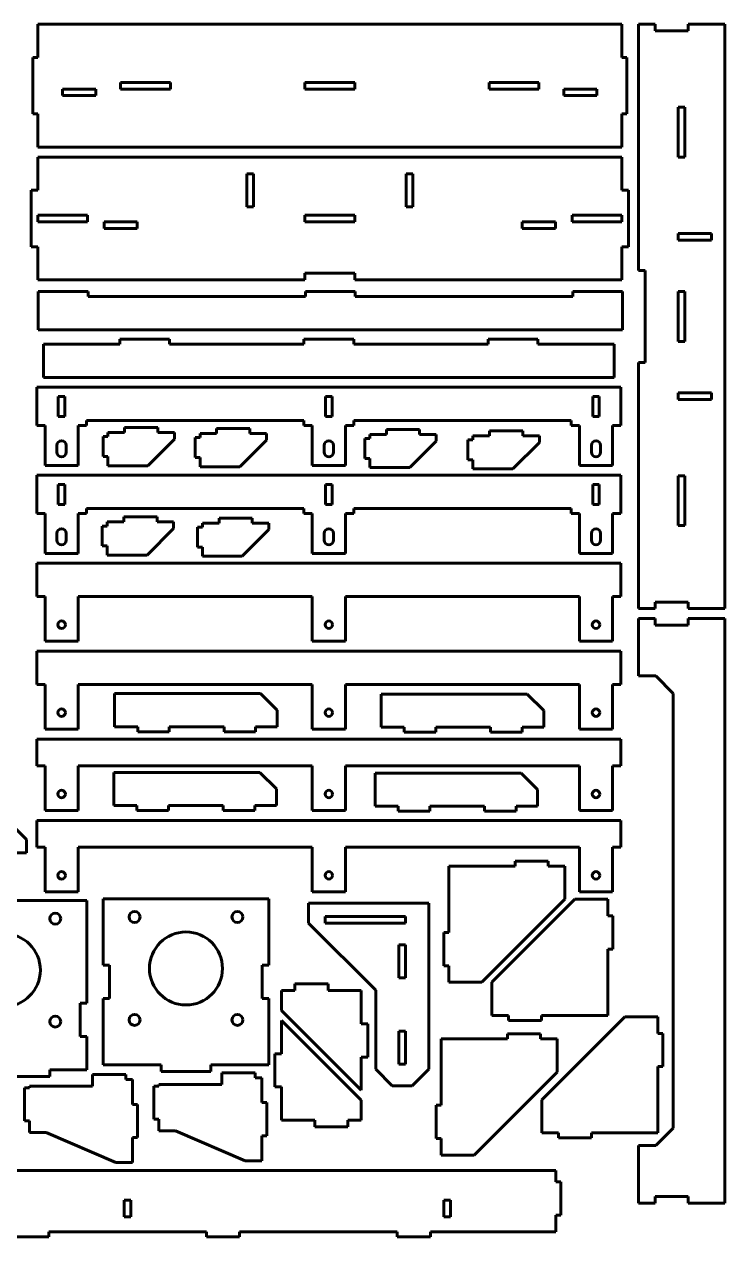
# Model space of a CAD drawing. Header units: millimetres. Extents: x 166 to 743, y 0 to 365.
# Drawn here: x 531.9 to 743, y -0.3 to 364.8 of the extents above; entities that cross this region are included whole.
import ezdxf

# ---------------------------------------------------------------- set-up
doc = ezdxf.new("R2010")
doc.units = ezdxf.units.MM
for name, color, linetype in [('BOTTOM__PLATE', 7, 'Continuous'), ('BOTTOM_CORNER_SU', 7, 'Continuous'), ('BOTTOM_JOINT_SUP', 7, 'Continuous'), ('Default', 7, 'Continuous'), ('FRONT_SUPPORT_PL', 7, 'Continuous'), ('LEG', 7, 'Continuous'), ('LEG_JOINT_FRONT_', 7, 'Continuous'), ('LEG_JOINT_PLATE', 7, 'Continuous'), ('LEG_SUPPORT', 7, 'Continuous'), ('MAIN_SUPPORT', 7, 'Continuous'), ('MOTOR_CLAMP', 7, 'Continuous'), ('SUPPORT', 7, 'Continuous'), ('TOP_CORNER_SUPPO', 7, 'Continuous'), ('TOP_PLATE_', 7, 'Continuous'), ('TOP_SUPPORT_PLAT', 7, 'Continuous'), ('Z_HOLDING_PLATE', 7, 'Continuous'), ('Z_HOLDING_TOP_PL', 7, 'Continuous'), ('Z_MIDLDE_PLATE', 7, 'Continuous')]:
    doc.layers.add(name, color=color, linetype=linetype)

# ---------------------------------------------------------------- blocks, each defined once
blk = doc.blocks.new('SE2')
at = {"layer": 'LEG_JOINT_PLATE', "color": 7, "linetype": 'Continuous', "lineweight": 60}
for p, q in [((716.99, 364.84), (721.99, 364.84)), ((716.99, 290.66), (716.99, 364.84)), ((721.99, 362.84), (721.99, 364.84)), ((731.99, 362.84), (721.99, 362.84)), ((731.99, 364.84), (742.99, 364.84)), ((731.99, 362.84), (731.99, 364.84)), ((742.99, 364.84), (742.99, 188.84)), ((728.99, 324.84), (728.99, 339.84)), ((728.99, 339.84), (730.99, 339.84)), ((730.99, 339.84), (730.99, 324.84)), ((730.99, 324.84), (728.99, 324.84)), ((738.99, 301.84), (728.99, 301.84)), ((728.99, 301.84), (728.99, 299.84)), ((728.99, 299.84), (738.99, 299.84)), ((738.99, 299.84), (738.99, 301.84)), ((718.99, 290.66), (716.99, 290.66)), ((718.99, 263.02), (718.99, 290.66)), ((728.99, 269.34), (728.99, 284.34)), ((730.99, 284.34), (728.99, 284.34)), ((730.99, 269.34), (730.99, 284.34)), ((728.99, 269.34), (730.99, 269.34)), ((716.99, 188.84), (716.99, 263.02)), ((716.99, 263.02), (718.99, 263.02)), ((738.99, 253.84), (728.99, 253.84)), ((728.99, 253.84), (728.99, 251.84)), ((738.99, 251.84), (738.99, 253.84)), ((728.99, 251.84), (738.99, 251.84)), ((728.99, 213.84), (728.99, 228.84)), ((730.99, 228.84), (728.99, 228.84)), ((730.99, 213.84), (730.99, 228.84)), ((728.99, 213.84), (730.99, 213.84)), ((721.99, 190.84), (721.99, 188.84)), ((721.99, 190.84), (731.99, 190.84)), ((731.99, 190.84), (731.99, 188.84)), ((721.99, 188.84), (716.99, 188.84)), ((742.99, 188.84), (731.99, 188.84))]:
    blk.add_line(p, q, dxfattribs=at)
blk = doc.blocks.new('SE3')
at = {"layer": 'LEG_SUPPORT', "color": 7, "linetype": 'Continuous', "lineweight": 60}
for p, q in [((558.89, 129.53), (558.89, 139.53)), ((558.89, 139.53), (602.89, 139.53)), ((607.89, 134.53), (602.89, 139.53)), ((607.89, 134.53), (607.89, 129.53)), ((565.89, 129.53), (558.89, 129.53)), ((565.89, 128.03), (565.89, 129.53)), ((575.39, 128.03), (565.89, 128.03)), ((591.89, 129.53), (575.39, 129.53)), ((575.39, 129.53), (575.39, 128.03)), ((591.89, 128.03), (591.89, 129.53)), ((601.39, 128.03), (591.89, 128.03)), ((607.89, 129.53), (601.39, 129.53)), ((601.39, 129.53), (601.39, 128.03))]:
    blk.add_line(p, q, dxfattribs=at)
blk = doc.blocks.new('SE7')
at = {"layer": 'TOP_CORNER_SUPPO', "color": 7, "linetype": 'Continuous', "lineweight": 60}
for p, q in [((609.46, 67.81), (609.46, 73.81)), ((613.46, 73.81), (609.46, 73.81)), ((613.46, 75.81), (613.46, 73.81)), ((623.46, 75.81), (613.46, 75.81)), ((623.46, 73.81), (623.46, 75.81)), ((633.46, 73.81), (623.46, 73.81)), ((633.46, 63.81), (633.46, 73.81)), ((609.46, 67.81), (633.46, 43.81)), ((633.46, 63.81), (635.46, 63.81)), ((635.46, 63.81), (635.46, 53.81)), ((633.46, 43.81), (633.46, 53.81)), ((635.46, 53.81), (633.46, 53.81))]:
    blk.add_line(p, q, dxfattribs=at)
blk = doc.blocks.new('SE8')
at = {"layer": 'TOP_CORNER_SUPPO', "color": 7, "linetype": 'Continuous', "lineweight": 60}
for p, q in [((609.46, 64.81), (609.46, 54.81)), ((633.46, 40.81), (609.46, 64.81)), ((607.46, 44.81), (607.46, 54.81)), ((607.46, 54.81), (609.46, 54.81)), ((609.46, 44.81), (607.46, 44.81)), ((609.46, 44.81), (609.46, 34.81)), ((633.46, 40.81), (633.46, 34.81)), ((609.46, 34.81), (619.46, 34.81)), ((619.46, 34.81), (619.46, 32.81)), ((629.46, 34.81), (633.46, 34.81)), ((629.46, 32.81), (629.46, 34.81)), ((619.46, 32.81), (629.46, 32.81))]:
    blk.add_line(p, q, dxfattribs=at)
blk = doc.blocks.new('SE13')
at = {"layer": 'MOTOR_CLAMP', "color": 7, "linetype": 'Continuous', "lineweight": 60}
for p, q in [((555.67, 101.48), (605.67, 101.48)), ((555.67, 81.48), (555.67, 101.48)), ((605.67, 101.48), (605.67, 81.48)), ((557.67, 81.48), (555.67, 81.48)), ((557.67, 71.48), (557.67, 81.48)), ((605.67, 81.48), (603.67, 81.48)), ((603.67, 71.48), (603.67, 81.48)), ((555.67, 51.48), (555.67, 71.48)), ((557.67, 71.48), (555.67, 71.48)), ((605.67, 71.48), (603.67, 71.48)), ((605.67, 71.48), (605.67, 51.48)), ((573.17, 51.48), (555.67, 51.48)), ((573.17, 49.48), (573.17, 51.48)), ((605.67, 51.48), (588.17, 51.48)), ((588.17, 49.48), (588.17, 51.48)), ((588.17, 49.48), (573.17, 49.48))]:
    blk.add_line(p, q, dxfattribs=at)
for centre, radius in [((565.17, 95.98), 1.65), ((596.17, 95.98), 1.65), ((580.67, 80.48), 11), ((565.17, 64.98), 1.65), ((596.17, 64.98), 1.65)]:
    blk.add_circle(centre, radius, dxfattribs=at)
blk = doc.blocks.new('SE18')
at = {"layer": 'TOP_CORNER_SUPPO', "color": 7, "linetype": 'Continuous', "lineweight": 60}
for p, q in [((657.51, 59.28), (657.51, 39.28)), ((677.51, 59.28), (657.51, 59.28)), ((677.51, 60.78), (677.51, 59.28)), ((677.51, 60.78), (687.51, 60.78)), ((687.51, 60.78), (687.51, 59.28)), ((692.51, 59.28), (687.51, 59.28)), ((692.51, 49.28), (692.51, 59.28)), ((692.51, 49.28), (667.51, 24.28)), ((656.01, 39.28), (657.51, 39.28)), ((656.01, 29.28), (656.01, 39.28)), ((656.01, 29.28), (657.51, 29.28)), ((657.51, 29.28), (657.51, 24.28)), ((657.51, 24.28), (667.51, 24.28))]:
    blk.add_line(p, q, dxfattribs=at)
blk = doc.blocks.new('SE19')
at = {"layer": 'TOP_CORNER_SUPPO', "color": 7, "linetype": 'Continuous', "lineweight": 60}
for p, q in [((687.87, 40.93), (712.87, 65.93)), ((722.87, 65.93), (712.87, 65.93)), ((722.87, 60.93), (722.87, 65.93)), ((724.37, 60.93), (722.87, 60.93)), ((724.37, 60.93), (724.37, 50.93)), ((722.87, 30.93), (722.87, 50.93)), ((724.37, 50.93), (722.87, 50.93)), ((687.87, 40.93), (687.87, 30.93)), ((687.87, 30.93), (692.87, 30.93)), ((692.87, 29.43), (692.87, 30.93)), ((702.87, 29.43), (692.87, 29.43)), ((702.87, 30.93), (722.87, 30.93)), ((702.87, 29.43), (702.87, 30.93))]:
    blk.add_line(p, q, dxfattribs=at)
blk = doc.blocks.new('SE20')
at = {"layer": 'TOP_PLATE_', "color": 7, "linetype": 'Continuous', "lineweight": 60}
for p, q in [((535.99, 324.84), (711.99, 324.84)), ((535.99, 324.84), (535.99, 314.84)), ((711.99, 324.84), (711.99, 314.84)), ((598.99, 319.84), (598.99, 309.84)), ((600.99, 319.84), (598.99, 319.84)), ((600.99, 309.84), (600.99, 319.84)), ((646.99, 319.84), (646.99, 309.84)), ((648.99, 319.84), (646.99, 319.84)), ((648.99, 309.84), (648.99, 319.84)), ((533.99, 297.84), (533.99, 314.84)), ((535.99, 314.84), (533.99, 314.84)), ((713.99, 314.84), (711.99, 314.84)), ((713.99, 314.84), (713.99, 297.84)), ((550.99, 307.34), (535.99, 307.34)), ((535.99, 305.34), (535.99, 307.34)), ((550.99, 305.34), (550.99, 307.34)), ((598.99, 309.84), (600.99, 309.84)), ((616.49, 307.34), (616.49, 305.34)), ((631.49, 307.34), (616.49, 307.34)), ((631.49, 307.34), (631.49, 305.34)), ((646.99, 309.84), (648.99, 309.84)), ((711.99, 307.34), (696.99, 307.34)), ((696.99, 307.34), (696.99, 305.34)), ((711.99, 307.34), (711.99, 305.34)), ((550.99, 305.34), (535.99, 305.34)), ((555.99, 305.34), (555.99, 303.34)), ((555.99, 305.34), (565.99, 305.34)), ((555.99, 303.34), (565.99, 303.34)), ((565.99, 303.34), (565.99, 305.34)), ((631.49, 305.34), (616.49, 305.34)), ((681.99, 303.34), (681.99, 305.34)), ((691.99, 305.34), (681.99, 305.34)), ((691.99, 303.34), (681.99, 303.34)), ((691.99, 305.34), (691.99, 303.34)), ((711.99, 305.34), (696.99, 305.34)), ((533.99, 297.84), (535.99, 297.84)), ((535.99, 297.84), (535.99, 287.84)), ((711.99, 297.84), (711.99, 287.84)), ((711.99, 297.84), (713.99, 297.84)), ((616.49, 289.84), (616.49, 287.84)), ((631.49, 289.84), (616.49, 289.84)), ((631.49, 287.84), (631.49, 289.84)), ((616.49, 287.84), (535.99, 287.84)), ((711.99, 287.84), (631.49, 287.84))]:
    blk.add_line(p, q, dxfattribs=at)
blk = doc.blocks.new('SE21')
at = {"layer": 'TOP_SUPPORT_PLAT', "color": 7, "linetype": 'Continuous', "lineweight": 60}
for p, q in [((536.17, 272.84), (536.17, 284.34)), ((536.17, 284.34), (551.17, 284.34)), ((551.17, 284.34), (551.17, 282.84)), ((551.17, 282.84), (616.67, 282.84)), ((616.67, 284.34), (616.67, 282.84)), ((616.67, 284.34), (631.67, 284.34)), ((631.67, 284.34), (631.67, 282.84)), ((631.67, 282.84), (697.17, 282.84)), ((712.17, 284.34), (697.17, 284.34)), ((697.17, 284.34), (697.17, 282.84)), ((712.17, 284.34), (712.17, 272.84)), ((712.17, 272.84), (536.17, 272.84))]:
    blk.add_line(p, q, dxfattribs=at)
blk = doc.blocks.new('SE22')
at = {"layer": 'Z_HOLDING_PLATE', "color": 7, "linetype": 'Continuous', "lineweight": 60}
for p, q in [((535.7, 244), (535.7, 255.5)), ((535.7, 255.5), (711.7, 255.5)), ((542.2, 246.75), (542.2, 252.75)), ((542.2, 252.75), (544.2, 252.75)), ((544.2, 252.75), (544.2, 246.75)), ((624.7, 252.75), (622.7, 252.75)), ((622.7, 252.75), (622.7, 246.75)), ((624.7, 246.75), (624.7, 252.75)), ((705.2, 252.75), (703.2, 252.75)), ((703.2, 252.75), (703.2, 246.75)), ((705.2, 246.75), (705.2, 252.75)), ((711.7, 255.5), (711.7, 244)), ((544.2, 246.75), (542.2, 246.75)), ((550.7, 244), (550.7, 245.5)), ((616.2, 245.5), (550.7, 245.5)), ((616.2, 244), (616.2, 245.5)), ((622.7, 246.75), (624.7, 246.75)), ((696.7, 245.5), (631.2, 245.5)), ((631.2, 244), (631.2, 245.5)), ((696.7, 244), (696.7, 245.5)), ((703.2, 246.75), (705.2, 246.75)), ((535.7, 244), (538.2, 244)), ((538.2, 244), (538.2, 232)), ((548.2, 244), (550.7, 244)), ((548.2, 232), (548.2, 244)), ((618.7, 244), (616.2, 244)), ((618.7, 244), (618.7, 232)), ((631.2, 244), (628.7, 244)), ((628.7, 232), (628.7, 244)), ((699.2, 244), (696.7, 244)), ((699.2, 244), (699.2, 232)), ((711.7, 244), (709.2, 244)), ((709.2, 232), (709.2, 244)), ((541.8, 238), (541.8, 236)), ((544.6, 236), (544.6, 238)), ((622.3, 238), (622.3, 236)), ((625.1, 236), (625.1, 238)), ((702.8, 238), (702.8, 236)), ((705.6, 236), (705.6, 238)), ((538.2, 232), (548.2, 232)), ((618.7, 232), (628.7, 232)), ((699.2, 232), (709.2, 232))]:
    blk.add_line(p, q, dxfattribs=at)
for centre, start, end in [((543.2, 238), 0, 180), ((623.7, 238), 0, 180), ((704.2, 238), 0, 180), ((543.2, 236), 180, 0), ((623.7, 236), 180, 0), ((704.2, 236), 180, 0)]:
    blk.add_arc(centre, 1.4, start, end, dxfattribs=at)
blk = doc.blocks.new('SE23')
at = {"layer": 'Z_HOLDING_PLATE', "color": 7, "linetype": 'Continuous', "lineweight": 60}
for p, q in [((535.7, 217.5), (535.7, 229)), ((535.7, 229), (711.7, 229)), ((711.7, 229), (711.7, 217.5)), ((542.2, 220.25), (542.2, 226.25)), ((542.2, 226.25), (544.2, 226.25)), ((544.2, 226.25), (544.2, 220.25)), ((624.7, 226.25), (622.7, 226.25)), ((622.7, 226.25), (622.7, 220.25)), ((624.7, 220.25), (624.7, 226.25)), ((705.2, 226.25), (703.2, 226.25)), ((703.2, 226.25), (703.2, 220.25)), ((705.2, 220.25), (705.2, 226.25)), ((544.2, 220.25), (542.2, 220.25)), ((622.7, 220.25), (624.7, 220.25)), ((703.2, 220.25), (705.2, 220.25)), ((535.7, 217.5), (538.2, 217.5)), ((538.2, 217.5), (538.2, 205.5)), ((548.2, 217.5), (550.7, 217.5)), ((548.2, 205.5), (548.2, 217.5)), ((550.7, 217.5), (550.7, 219)), ((616.2, 219), (550.7, 219)), ((616.2, 217.5), (616.2, 219)), ((618.7, 217.5), (616.2, 217.5)), ((618.7, 217.5), (618.7, 205.5)), ((631.2, 217.5), (628.7, 217.5)), ((628.7, 205.5), (628.7, 217.5)), ((696.7, 219), (631.2, 219)), ((631.2, 217.5), (631.2, 219)), ((696.7, 217.5), (696.7, 219)), ((699.2, 217.5), (696.7, 217.5)), ((699.2, 217.5), (699.2, 205.5)), ((711.7, 217.5), (709.2, 217.5)), ((709.2, 205.5), (709.2, 217.5)), ((541.8, 211.5), (541.8, 209.5)), ((544.6, 209.5), (544.6, 211.5)), ((622.3, 211.5), (622.3, 209.5)), ((625.1, 209.5), (625.1, 211.5)), ((702.8, 211.5), (702.8, 209.5)), ((705.6, 209.5), (705.6, 211.5)), ((538.2, 205.5), (548.2, 205.5)), ((618.7, 205.5), (628.7, 205.5)), ((699.2, 205.5), (709.2, 205.5))]:
    blk.add_line(p, q, dxfattribs=at)
for centre, start, end in [((543.2, 211.5), 0, 180), ((623.7, 211.5), 0, 180), ((704.2, 211.5), 0, 180), ((543.2, 209.5), 180, 0), ((623.7, 209.5), 180, 0), ((704.2, 209.5), 180, 0)]:
    blk.add_arc(centre, 1.4, start, end, dxfattribs=at)
blk = doc.blocks.new('SE24')
at = {"layer": 'Z_MIDLDE_PLATE', "color": 7, "linetype": 'Continuous', "lineweight": 60}
for p, q in [((535.7, 141.52), (535.7, 149.52)), ((535.7, 149.52), (711.7, 149.52)), ((711.7, 149.52), (711.7, 141.52)), ((538.2, 141.52), (535.7, 141.52)), ((538.2, 128.02), (538.2, 141.52)), ((548.2, 141.52), (548.2, 128.02)), ((618.7, 141.52), (548.2, 141.52)), ((618.7, 141.52), (618.7, 128.02)), ((628.7, 128.02), (628.7, 141.52)), ((699.2, 141.52), (628.7, 141.52)), ((699.2, 141.52), (699.2, 128.02)), ((711.7, 141.52), (709.2, 141.52)), ((709.2, 128.02), (709.2, 141.52)), ((548.2, 128.02), (538.2, 128.02)), ((618.7, 128.02), (628.7, 128.02)), ((699.2, 128.02), (709.2, 128.02))]:
    blk.add_line(p, q, dxfattribs=at)
for centre, radius in [((543.2, 133.02), 1.13), ((623.7, 133.02), 1.12), ((704.2, 133.02), 1.13)]:
    blk.add_circle(centre, radius, dxfattribs=at)
blk = doc.blocks.new('SE25')
at = {"layer": 'Z_MIDLDE_PLATE', "color": 7, "linetype": 'Continuous', "lineweight": 60}
for p, q in [((535.7, 117.02), (535.7, 125.02)), ((535.7, 125.02), (711.7, 125.02)), ((711.7, 125.02), (711.7, 117.02)), ((538.2, 117.02), (535.7, 117.02)), ((538.2, 103.52), (538.2, 117.02)), ((548.2, 117.02), (548.2, 103.52)), ((618.7, 117.02), (548.2, 117.02)), ((618.7, 117.02), (618.7, 103.52)), ((628.7, 103.52), (628.7, 117.02)), ((699.2, 117.02), (628.7, 117.02)), ((699.2, 117.02), (699.2, 103.52)), ((711.7, 117.02), (709.2, 117.02)), ((709.2, 103.52), (709.2, 117.02)), ((548.2, 103.52), (538.2, 103.52)), ((618.7, 103.52), (628.7, 103.52)), ((699.2, 103.52), (709.2, 103.52))]:
    blk.add_line(p, q, dxfattribs=at)
for centre, radius in [((543.2, 108.52), 1.13), ((623.7, 108.52), 1.12), ((704.2, 108.52), 1.13)]:
    blk.add_circle(centre, radius, dxfattribs=at)
blk = doc.blocks.new('SE27')
at = {"layer": 'LEG', "color": 7, "linetype": 'Continuous', "lineweight": 60}
for p, q in [((617.6, 100.13), (653.83, 100.13)), ((617.6, 100.13), (617.6, 94.13)), ((653.83, 100.13), (653.83, 50.13)), ((622.57, 96.13), (646.83, 96.13)), ((622.57, 94.13), (622.57, 96.13)), ((646.83, 94.13), (646.83, 96.13)), ((617.6, 94.13), (637.83, 73.9)), ((622.57, 94.13), (646.83, 94.13)), ((644.83, 77.63), (644.83, 87.63)), ((646.83, 87.63), (644.83, 87.63)), ((646.83, 77.63), (646.83, 87.63)), ((644.83, 77.63), (646.83, 77.63)), ((637.83, 50.13), (637.83, 73.9)), ((646.83, 61.63), (644.83, 61.63)), ((644.83, 51.63), (644.83, 61.63)), ((646.83, 51.63), (646.83, 61.63)), ((644.83, 51.63), (646.83, 51.63)), ((637.83, 50.13), (642.83, 45.13)), ((648.83, 45.13), (653.83, 50.13)), ((648.83, 45.13), (642.83, 45.13))]:
    blk.add_line(p, q, dxfattribs=at)
blk = doc.blocks.new('SE28')
at = {"layer": 'BOTTOM__PLATE', "color": 7, "linetype": 'Continuous', "lineweight": 60}
for p, q in [((535.99, 364.84), (711.99, 364.84)), ((535.99, 364.84), (535.99, 354.84)), ((711.99, 364.84), (711.99, 354.84)), ((534.49, 337.84), (534.49, 354.84)), ((535.99, 354.84), (534.49, 354.84)), ((713.49, 354.84), (711.99, 354.84)), ((713.49, 354.84), (713.49, 337.84)), ((575.99, 347.34), (560.99, 347.34)), ((560.99, 345.34), (560.99, 347.34)), ((575.99, 345.34), (575.99, 347.34)), ((616.49, 347.34), (616.49, 345.34)), ((631.49, 347.34), (616.49, 347.34)), ((631.49, 347.34), (631.49, 345.34)), ((686.99, 347.34), (671.99, 347.34)), ((671.99, 347.34), (671.99, 345.34)), ((686.99, 347.34), (686.99, 345.34)), ((543.49, 345.34), (543.49, 343.34)), ((543.49, 345.34), (553.49, 345.34)), ((543.49, 343.34), (553.49, 343.34)), ((553.49, 343.34), (553.49, 345.34)), ((575.99, 345.34), (560.99, 345.34)), ((631.49, 345.34), (616.49, 345.34)), ((686.99, 345.34), (671.99, 345.34)), ((694.49, 343.34), (694.49, 345.34)), ((704.49, 345.34), (694.49, 345.34)), ((704.49, 343.34), (694.49, 343.34)), ((704.49, 345.34), (704.49, 343.34)), ((534.49, 337.84), (535.99, 337.84)), ((535.99, 337.84), (535.99, 327.84)), ((711.99, 337.84), (711.99, 327.84)), ((711.99, 337.84), (713.49, 337.84)), ((711.99, 327.84), (535.99, 327.84))]:
    blk.add_line(p, q, dxfattribs=at)
blk = doc.blocks.new('SE31')
at = {"layer": 'BOTTOM_CORNER_SU', "color": 7, "linetype": 'Continuous', "lineweight": 60}
for p, q in [((552.53, 48.55), (552.53, 45.05)), ((552.53, 48.55), (562.53, 48.55)), ((562.53, 47.05), (562.53, 48.55)), ((532.03, 44.55), (533.53, 44.55)), ((532.03, 34.55), (532.03, 44.55)), ((533.53, 45.05), (533.53, 44.55)), ((533.53, 45.05), (552.53, 45.05)), ((562.53, 47.05), (564.53, 47.05)), ((564.53, 39.55), (564.53, 47.05)), ((566.03, 39.55), (564.53, 39.55)), ((566.03, 39.55), (566.03, 29.55)), ((532.03, 34.55), (533.53, 34.55)), ((533.53, 34.55), (533.53, 31.05)), ((533.53, 31.05), (538.53, 31.05)), ((559.53, 22.05), (538.53, 31.05)), ((566.03, 29.55), (564.53, 29.55)), ((564.53, 22.05), (564.53, 29.55)), ((559.53, 22.05), (564.53, 22.05))]:
    blk.add_line(p, q, dxfattribs=at)
blk = doc.blocks.new('SE34')
at = {"layer": 'Z_HOLDING_TOP_PL', "color": 7, "linetype": 'Continuous', "lineweight": 60}
for p, q in [((535.7, 192.5), (535.7, 202.5)), ((535.7, 202.5), (711.7, 202.5)), ((711.7, 202.5), (711.7, 192.5)), ((538.2, 192.5), (535.7, 192.5)), ((538.2, 192.5), (538.2, 179.01)), ((618.7, 192.5), (548.2, 192.5)), ((548.2, 179.01), (548.2, 192.5)), ((618.7, 192.5), (618.7, 179.01)), ((699.2, 192.5), (628.7, 192.5)), ((628.7, 179.01), (628.7, 192.5)), ((699.2, 192.5), (699.2, 179.01)), ((711.7, 192.5), (709.2, 192.5)), ((709.2, 179.01), (709.2, 192.5)), ((538.2, 179.01), (548.2, 179.01)), ((618.7, 179.01), (628.7, 179.01)), ((699.2, 179.01), (709.2, 179.01))]:
    blk.add_line(p, q, dxfattribs=at)
for centre, radius in [((543.2, 184.01), 1.13), ((623.7, 184.01), 1.12), ((704.2, 184.01), 1.13)]:
    blk.add_circle(centre, radius, dxfattribs=at)
blk = doc.blocks.new('SE35')
at = {"layer": 'Z_HOLDING_TOP_PL', "color": 7, "linetype": 'Continuous', "lineweight": 60}
for p, q in [((535.7, 166.01), (535.7, 176.01)), ((535.7, 176.01), (711.7, 176.01)), ((711.7, 176.01), (711.7, 166.01)), ((538.2, 166.01), (535.7, 166.01)), ((538.2, 166.01), (538.2, 152.52)), ((618.7, 166.01), (548.2, 166.01)), ((548.2, 152.52), (548.2, 166.01)), ((618.7, 166.01), (618.7, 152.52)), ((699.2, 166.01), (628.7, 166.01)), ((628.7, 152.52), (628.7, 166.01)), ((699.2, 166.01), (699.2, 152.52)), ((711.7, 166.01), (709.2, 166.01)), ((709.2, 152.52), (709.2, 166.01)), ((538.2, 152.52), (548.2, 152.52)), ((618.7, 152.52), (628.7, 152.52)), ((699.2, 152.52), (709.2, 152.52))]:
    blk.add_line(p, q, dxfattribs=at)
for centre, radius in [((543.2, 157.52), 1.13), ((623.7, 157.52), 1.12), ((704.2, 157.52), 1.13)]:
    blk.add_circle(centre, radius, dxfattribs=at)
blk = doc.blocks.new('SE36')
at = {"layer": 'LEG_JOINT_FRONT_', "color": 7, "linetype": 'Continuous', "lineweight": 60}
for p, q in [((716.99, 185.84), (721.99, 185.84)), ((716.99, 168.56), (716.99, 185.84)), ((721.99, 183.84), (721.99, 185.84)), ((731.99, 183.84), (721.99, 183.84)), ((731.99, 185.84), (742.99, 185.84)), ((731.99, 185.84), (731.99, 183.84)), ((742.99, 185.84), (742.99, 9.84)), ((716.99, 168.56), (722.19, 168.56)), ((722.19, 168.56), (727.49, 163.27)), ((727.49, 163.27), (727.49, 32.41)), ((727.49, 32.41), (722.19, 27.12)), ((716.99, 9.84), (716.99, 27.12)), ((722.19, 27.12), (716.99, 27.12)), ((721.99, 11.84), (731.99, 11.84)), ((721.99, 9.84), (721.99, 11.84)), ((731.99, 11.84), (731.99, 9.84)), ((721.99, 9.84), (716.99, 9.84)), ((742.99, 9.84), (731.99, 9.84))]:
    blk.add_line(p, q, dxfattribs=at)
blk = doc.blocks.new('SE38')
at = {"layer": 'MAIN_SUPPORT', "color": 7, "linetype": 'Continuous', "lineweight": 60}
for p, q in [((434.09, 19.68), (692.09, 19.68)), ((434.09, 16.18), (434.09, 19.68)), ((692.09, 19.68), (692.09, 16.18)), ((432.59, 16.18), (434.09, 16.18)), ((432.59, 6.18), (432.59, 16.18)), ((693.59, 16.18), (692.09, 16.18)), ((693.59, 16.18), (693.59, 6.18)), ((465.84, 10.68), (465.84, 5.68)), ((465.84, 10.68), (467.84, 10.68)), ((467.84, 10.68), (467.84, 5.68)), ((562.09, 10.68), (562.09, 5.68)), ((564.09, 10.68), (562.09, 10.68)), ((564.09, 10.68), (564.09, 5.68)), ((658.34, 10.68), (658.34, 5.68)), ((660.34, 10.68), (658.34, 10.68)), ((660.34, 10.68), (660.34, 5.68)), ((432.59, 6.18), (434.09, 6.18)), ((434.09, 1.18), (434.09, 6.18)), ((465.84, 5.68), (467.84, 5.68)), ((562.09, 5.68), (564.09, 5.68)), ((658.34, 5.68), (660.34, 5.68)), ((692.09, 6.18), (692.09, 1.18)), ((693.59, 6.18), (692.09, 6.18)), ((471.84, 1.18), (434.09, 1.18)), ((471.84, -0.32), (471.84, 1.18)), ((529.34, 1.18), (481.84, 1.18)), ((481.84, -0.32), (481.84, 1.18)), ((529.34, -0.32), (529.34, 1.18)), ((586.84, 1.18), (539.34, 1.18)), ((539.34, -0.32), (539.34, 1.18)), ((586.84, -0.32), (586.84, 1.18)), ((644.34, 1.18), (596.84, 1.18)), ((596.84, -0.32), (596.84, 1.18)), ((644.34, -0.32), (644.34, 1.18)), ((692.09, 1.18), (654.34, 1.18)), ((654.34, -0.32), (654.34, 1.18)), ((481.84, -0.32), (471.84, -0.32)), ((539.34, -0.32), (529.34, -0.32)), ((596.84, -0.32), (586.84, -0.32)), ((654.34, -0.32), (644.34, -0.32))]:
    blk.add_line(p, q, dxfattribs=at)
blk = doc.blocks.new('SE39')
at = {"layer": 'FRONT_SUPPORT_PL', "color": 7, "linetype": 'Continuous', "lineweight": 60}
for p, q in [((560.7, 268.5), (537.7, 268.5)), ((537.7, 268.5), (537.7, 258.5)), ((560.7, 270), (575.7, 270)), ((560.7, 268.5), (560.7, 270)), ((575.7, 270), (575.7, 268.5)), ((575.7, 268.5), (616.2, 268.5)), ((616.2, 270), (616.2, 268.5)), ((616.2, 270), (631.2, 270)), ((631.2, 270), (631.2, 268.5)), ((631.2, 268.5), (671.7, 268.5)), ((671.7, 270), (671.7, 268.5)), ((686.7, 270), (671.7, 270)), ((686.7, 270), (686.7, 268.5)), ((686.7, 268.5), (709.7, 268.5)), ((709.7, 258.5), (709.7, 268.5)), ((709.7, 258.5), (537.7, 258.5))]:
    blk.add_line(p, q, dxfattribs=at)
blk = doc.blocks.new('SE40')
at = {"layer": 'MOTOR_CLAMP', "color": 7, "linetype": 'Continuous', "lineweight": 60}
for p, q in [((500.79, 100.98), (550.79, 100.98)), ((500.79, 69.98), (500.79, 100.98)), ((550.79, 100.98), (550.79, 69.98)), ((500.79, 69.98), (502.79, 69.98)), ((502.79, 59.98), (502.79, 69.98)), ((548.79, 59.98), (548.79, 69.98)), ((548.79, 69.98), (550.79, 69.98)), ((500.79, 49.98), (500.79, 59.98)), ((500.79, 59.98), (502.79, 59.98)), ((548.79, 59.98), (550.79, 59.98)), ((550.79, 59.98), (550.79, 49.98)), ((511.96, 49.98), (500.79, 49.98)), ((511.96, 47.98), (511.96, 49.98)), ((539.61, 47.98), (511.96, 47.98)), ((550.79, 49.98), (539.61, 49.98)), ((539.61, 49.98), (539.61, 47.98))]:
    blk.add_line(p, q, dxfattribs=at)
for centre, radius in [((510.29, 95.48), 1.65), ((541.29, 95.48), 1.65), ((525.79, 79.98), 11), ((510.29, 64.48), 1.65), ((541.29, 64.48), 1.65)]:
    blk.add_circle(centre, radius, dxfattribs=at)
blk = doc.blocks.new('SE46')
at = {"layer": 'BOTTOM_JOINT_SUP', "color": 7, "linetype": 'Continuous', "lineweight": 60}
for p, q in [((518.6, 129.29), (522.6, 129.29)), ((518.6, 124.79), (518.6, 129.29)), ((532.6, 119.29), (522.6, 129.29)), ((517.1, 124.79), (518.6, 124.79)), ((517.1, 119.79), (517.1, 124.79)), ((517.1, 119.79), (518.6, 119.79)), ((518.6, 115.29), (518.6, 119.79)), ((532.6, 119.29), (532.6, 115.29)), ((523.1, 115.29), (518.6, 115.29)), ((523.1, 113.79), (523.1, 115.29)), ((528.1, 113.79), (523.1, 113.79)), ((532.6, 115.29), (528.1, 115.29)), ((528.1, 113.79), (528.1, 115.29))]:
    blk.add_line(p, q, dxfattribs=at)
blk = doc.blocks.new('SE47')
at = {"layer": 'SUPPORT', "color": 7, "linetype": 'Continuous', "lineweight": 60}
for p, q in [((557.17, 241.9), (557.17, 240.65)), ((562.17, 241.9), (557.17, 241.9)), ((562.17, 243.4), (562.17, 241.9)), ((562.17, 243.4), (572.17, 243.4)), ((572.17, 243.4), (572.17, 241.9)), ((577.17, 241.9), (572.17, 241.9)), ((577.17, 239.9), (577.17, 241.9)), ((555.67, 240.65), (557.17, 240.65)), ((555.67, 240.65), (555.67, 234.65)), ((569.17, 231.9), (577.17, 239.9)), ((555.67, 234.65), (557.17, 234.65)), ((557.17, 234.65), (557.17, 231.9)), ((557.17, 231.9), (569.17, 231.9))]:
    blk.add_line(p, q, dxfattribs=at)
blk = doc.blocks.new('SE48')
at = {"layer": 'SUPPORT', "color": 7, "linetype": 'Continuous', "lineweight": 60}
for p, q in [((584.91, 241.59), (584.91, 240.34)), ((589.91, 241.59), (584.91, 241.59)), ((589.91, 243.09), (589.91, 241.59)), ((589.91, 243.09), (599.91, 243.09)), ((599.91, 243.09), (599.91, 241.59)), ((604.91, 241.59), (599.91, 241.59)), ((604.91, 239.59), (604.91, 241.59)), ((583.41, 240.34), (584.91, 240.34)), ((583.41, 240.34), (583.41, 234.34)), ((596.91, 231.59), (604.91, 239.59)), ((583.41, 234.34), (584.91, 234.34)), ((584.91, 234.34), (584.91, 231.59)), ((584.91, 231.59), (596.91, 231.59))]:
    blk.add_line(p, q, dxfattribs=at)
blk = doc.blocks.new('SE49')
at = {"layer": 'SUPPORT', "color": 7, "linetype": 'Continuous', "lineweight": 60}
for p, q in [((672.13, 242.43), (672.13, 240.93)), ((672.13, 242.43), (682.13, 242.43)), ((682.13, 242.43), (682.13, 240.93)), ((665.63, 239.68), (667.13, 239.68)), ((665.63, 239.68), (665.63, 233.68)), ((667.13, 240.93), (667.13, 239.68)), ((672.13, 240.93), (667.13, 240.93)), ((679.13, 230.93), (687.13, 238.93)), ((687.13, 240.93), (682.13, 240.93)), ((687.13, 238.93), (687.13, 240.93)), ((665.63, 233.68), (667.13, 233.68)), ((667.13, 233.68), (667.13, 230.93)), ((667.13, 230.93), (679.13, 230.93))]:
    blk.add_line(p, q, dxfattribs=at)
blk = doc.blocks.new('SE50')
at = {"layer": 'SUPPORT', "color": 7, "linetype": 'Continuous', "lineweight": 60}
for p, q in [((636.06, 241.33), (636.06, 240.08)), ((641.06, 241.33), (636.06, 241.33)), ((641.06, 242.83), (641.06, 241.33)), ((641.06, 242.83), (651.06, 242.83)), ((651.06, 242.83), (651.06, 241.33)), ((656.06, 241.33), (651.06, 241.33)), ((656.06, 239.33), (656.06, 241.33)), ((634.56, 240.08), (636.06, 240.08)), ((634.56, 240.08), (634.56, 234.08)), ((648.06, 231.33), (656.06, 239.33)), ((634.56, 234.08), (636.06, 234.08)), ((636.06, 234.08), (636.06, 231.33)), ((636.06, 231.33), (648.06, 231.33))]:
    blk.add_line(p, q, dxfattribs=at)
blk = doc.blocks.new('SE51')
at = {"layer": 'SUPPORT', "color": 7, "linetype": 'Continuous', "lineweight": 60}
for p, q in [((561.94, 216.48), (561.94, 214.98)), ((561.94, 216.48), (571.94, 216.48)), ((571.94, 216.48), (571.94, 214.98)), ((555.44, 213.73), (556.94, 213.73)), ((555.44, 213.73), (555.44, 207.73)), ((556.94, 214.98), (556.94, 213.73)), ((561.94, 214.98), (556.94, 214.98)), ((568.94, 204.98), (576.94, 212.98)), ((576.94, 214.98), (571.94, 214.98)), ((576.94, 212.98), (576.94, 214.98)), ((555.44, 207.73), (556.94, 207.73)), ((556.94, 207.73), (556.94, 204.98)), ((556.94, 204.98), (568.94, 204.98))]:
    blk.add_line(p, q, dxfattribs=at)
blk = doc.blocks.new('SE52')
at = {"layer": 'SUPPORT', "color": 7, "linetype": 'Continuous', "lineweight": 60}
for p, q in [((590.62, 216.13), (590.62, 214.63)), ((590.62, 216.13), (600.62, 216.13)), ((600.62, 216.13), (600.62, 214.63)), ((584.12, 213.38), (585.62, 213.38)), ((584.12, 213.38), (584.12, 207.38)), ((585.62, 214.63), (585.62, 213.38)), ((590.62, 214.63), (585.62, 214.63)), ((597.62, 204.63), (605.62, 212.63)), ((605.62, 214.63), (600.62, 214.63)), ((605.62, 212.63), (605.62, 214.63)), ((584.12, 207.38), (585.62, 207.38)), ((585.62, 207.38), (585.62, 204.63)), ((585.62, 204.63), (597.62, 204.63))]:
    blk.add_line(p, q, dxfattribs=at)
blk = doc.blocks.new('SE53')
at = {"layer": 'TOP_CORNER_SUPPO', "color": 7, "linetype": 'Continuous', "lineweight": 60}
for p, q in [((659.81, 111.32), (659.81, 91.32)), ((679.81, 111.32), (659.81, 111.32)), ((679.81, 112.82), (679.81, 111.32)), ((679.81, 112.82), (689.81, 112.82)), ((689.81, 112.82), (689.81, 111.32)), ((694.81, 111.32), (689.81, 111.32)), ((694.81, 101.32), (694.81, 111.32)), ((694.81, 101.32), (669.81, 76.32)), ((658.31, 91.32), (659.81, 91.32)), ((658.31, 81.32), (658.31, 91.32)), ((658.31, 81.32), (659.81, 81.32)), ((659.81, 81.32), (659.81, 76.32)), ((659.81, 76.32), (669.81, 76.32))]:
    blk.add_line(p, q, dxfattribs=at)
blk = doc.blocks.new('SE54')
at = {"layer": 'TOP_CORNER_SUPPO', "color": 7, "linetype": 'Continuous', "lineweight": 60}
for p, q in [((672.81, 76.32), (697.81, 101.32)), ((707.81, 101.32), (697.81, 101.32)), ((707.81, 96.32), (707.81, 101.32)), ((709.31, 96.32), (707.81, 96.32)), ((709.31, 96.32), (709.31, 86.32)), ((707.81, 66.32), (707.81, 86.32)), ((709.31, 86.32), (707.81, 86.32)), ((672.81, 76.32), (672.81, 66.32)), ((672.81, 66.32), (677.81, 66.32)), ((677.81, 64.82), (677.81, 66.32)), ((687.81, 66.32), (707.81, 66.32)), ((687.81, 64.82), (687.81, 66.32)), ((687.81, 64.82), (677.81, 64.82))]:
    blk.add_line(p, q, dxfattribs=at)
blk = doc.blocks.new('SE55')
at = {"layer": 'LEG_SUPPORT', "color": 7, "linetype": 'Continuous', "lineweight": 60}
for p, q in [((637.62, 129.33), (637.62, 139.33)), ((637.62, 139.33), (681.62, 139.33)), ((686.62, 134.33), (681.62, 139.33)), ((686.62, 134.33), (686.62, 129.33)), ((644.62, 129.33), (637.62, 129.33)), ((644.62, 127.83), (644.62, 129.33)), ((654.12, 127.83), (644.62, 127.83)), ((670.62, 129.33), (654.12, 129.33)), ((654.12, 129.33), (654.12, 127.83)), ((670.62, 127.83), (670.62, 129.33)), ((680.12, 127.83), (670.62, 127.83)), ((686.62, 129.33), (680.12, 129.33)), ((680.12, 129.33), (680.12, 127.83))]:
    blk.add_line(p, q, dxfattribs=at)
blk = doc.blocks.new('SE56')
at = {"layer": 'LEG_SUPPORT', "color": 7, "linetype": 'Continuous', "lineweight": 60}
for p, q in [((639.45, 153.12), (639.45, 163.12)), ((639.45, 163.12), (683.45, 163.12)), ((688.45, 158.12), (683.45, 163.12)), ((688.45, 158.12), (688.45, 153.12)), ((646.45, 153.12), (639.45, 153.12)), ((646.45, 151.62), (646.45, 153.12)), ((655.95, 151.62), (646.45, 151.62)), ((672.45, 153.12), (655.95, 153.12)), ((655.95, 153.12), (655.95, 151.62)), ((672.45, 151.62), (672.45, 153.12)), ((681.95, 151.62), (672.45, 151.62)), ((688.45, 153.12), (681.95, 153.12)), ((681.95, 153.12), (681.95, 151.62))]:
    blk.add_line(p, q, dxfattribs=at)
blk = doc.blocks.new('SE57')
at = {"layer": 'LEG_SUPPORT', "color": 7, "linetype": 'Continuous', "lineweight": 60}
for p, q in [((559.14, 153.27), (559.14, 163.27)), ((559.14, 163.27), (603.14, 163.27)), ((608.14, 158.27), (603.14, 163.27)), ((608.14, 158.27), (608.14, 153.27)), ((566.14, 153.27), (559.14, 153.27)), ((566.14, 151.77), (566.14, 153.27)), ((575.64, 151.77), (566.14, 151.77)), ((592.14, 153.27), (575.64, 153.27)), ((575.64, 153.27), (575.64, 151.77)), ((592.14, 151.77), (592.14, 153.27)), ((601.64, 151.77), (592.14, 151.77)), ((608.14, 153.27), (601.64, 153.27)), ((601.64, 153.27), (601.64, 151.77))]:
    blk.add_line(p, q, dxfattribs=at)
blk = doc.blocks.new('SE59')
at = {"layer": 'BOTTOM_CORNER_SU', "color": 7, "linetype": 'Continuous', "lineweight": 60}
for p, q in [((591.5, 49.07), (591.5, 45.57)), ((591.5, 49.07), (601.5, 49.07)), ((601.5, 47.57), (601.5, 49.07)), ((601.5, 47.57), (603.5, 47.57)), ((603.5, 40.07), (603.5, 47.57)), ((571, 45.07), (572.5, 45.07)), ((571, 35.07), (571, 45.07)), ((572.5, 45.57), (572.5, 45.07)), ((572.5, 45.57), (591.5, 45.57)), ((605, 40.07), (603.5, 40.07)), ((605, 40.07), (605, 30.07)), ((571, 35.07), (572.5, 35.07)), ((572.5, 35.07), (572.5, 31.57)), ((572.5, 31.57), (577.5, 31.57)), ((598.5, 22.57), (577.5, 31.57)), ((605, 30.07), (603.5, 30.07)), ((603.5, 22.57), (603.5, 30.07)), ((598.5, 22.57), (603.5, 22.57))]:
    blk.add_line(p, q, dxfattribs=at)

msp = doc.modelspace()

# ---------------------------------------------------------------- block references
at = {"layer": 'Default'}
for name in ['SE28', 'SE2', 'SE20', 'SE21', 'SE39', 'SE22', 'SE47', 'SE48', 'SE50', 'SE49', 'SE23', 'SE51', 'SE52', 'SE34', 'SE36', 'SE35', 'SE57', 'SE56', 'SE24', 'SE3', 'SE55', 'SE46', 'SE25', 'SE53', 'SE40', 'SE13', 'SE27', 'SE54', 'SE7', 'SE19', 'SE8', 'SE18', 'SE31', 'SE59', 'SE38']:
    msp.add_blockref(name, (0, 0), dxfattribs=at)

doc.saveas('drawing.dxf')
